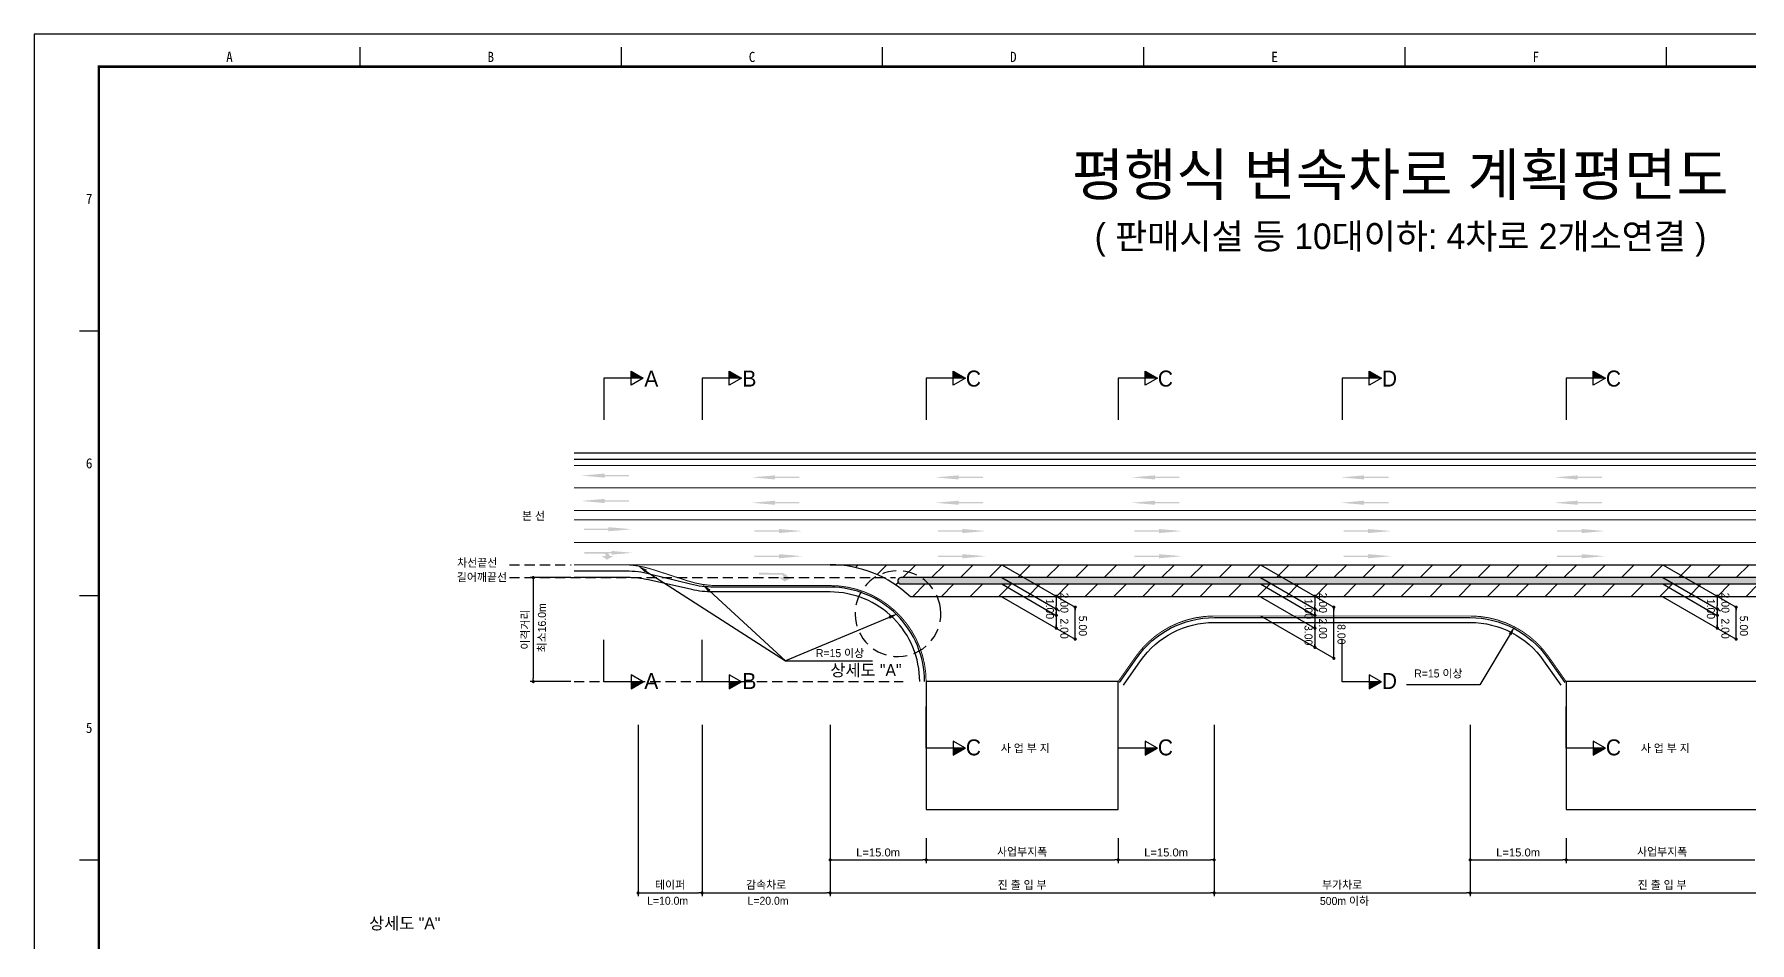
# Model space of a CAD drawing. Header units: millimetres. Extents: x 659 to 1082, y 3 to 303.
# Drawn here: x 658.7 to 926.7, y 160.7 to 302.6 of the extents above; entities that cross this region are included whole.
import ezdxf
from ezdxf.enums import TextEntityAlignment as Align

# ---------------------------------------------------------------- set-up
doc = ezdxf.new("R2010")
doc.units = ezdxf.units.MM
doc.linetypes.add('HIDDEN', pattern=[9.525, 6.35, -3.175])
for name, color, linetype in [('CC-GSTR-0004', 4, 'Continuous'), ('CM-LANE-0030', 30, 'Continuous'), ('CZ-DIMT-0002', 7, 'Continuous'), ('CZ-LIN1-0007', 7, 'Continuous'), ('CZ-LIN2-0003', 3, 'Continuous'), ('CZ-LINE-0001', 7, 'Continuous'), ('CZ-TEXT-BOX0', 7, 'Continuous'), ('TITLE', 7, 'Continuous')]:
    doc.layers.add(name, color=color, linetype=linetype)
doc.styles.add('돋움', font='')
doc.styles.add('돋음체', font='')
doc.styles.get('돋움').set_extended_font_data('Dotum')
doc.styles.get('돋음체').set_extended_font_data('DotumChe')

# ---------------------------------------------------------------- blocks, each defined once
blk = doc.blocks.new('_Dot')
at = {"color": 0, "linetype": 'ByBlock', "lineweight": -2}
blk.add_line((-0.5, 0), (-1, 0), dxfattribs=at)
at = {"color": 0, "linetype": 'ByBlock', "const_width": 0.5}
blk.add_lwpolyline([(-0.25, 0, 1), (0.25, 0, 1)], format="xyb", close=True, dxfattribs=at)

msp = doc.modelspace()

# ---------------------------------------------------------------- hatches: boundary and pattern name
at = {"layer": 'CM-LANE-0030'}
h = msp.add_hatch(dxfattribs=at)
h.set_pattern_fill('ANSI31', color=256, style=0)
h.set_pattern_definition([(45, (-802.8876, -351.3122), (-2.245064, 2.245064), [])])
h.paths.add_polyline_path([(783.02, 219.73, -0.191871), (795.57, 214.73), (930.47, 214.73, -0.191871), (943.02, 219.73)])
h.paths.add_polyline_path([(931.95, 217.73, -0.732581), (932.24, 216.82, 0.002096), (932.11, 216.73), (793.93, 216.73, 0.002096), (793.8, 216.82, -0.732581), (794.09, 217.73)], flags=16)
at = {"layer": 'CZ-LIN1-0007'}
for points in [[(747.77, 233.98), (747.77, 233.76), (751.6, 233.76), (751.6, 233.55), (747.77, 233.55), (747.77, 233.34), (744.12, 233.66)], [(774.41, 233.7), (774.41, 233.49), (778.23, 233.49), (778.23, 233.27), (774.41, 233.27), (774.41, 233.06), (770.76, 233.38)], [(803.09, 233.7), (803.09, 233.49), (806.91, 233.49), (806.91, 233.27), (803.09, 233.27), (803.09, 233.06), (799.44, 233.38)], [(833.77, 233.7), (833.77, 233.49), (837.6, 233.49), (837.6, 233.27), (833.77, 233.27), (833.77, 233.06), (830.12, 233.38)], [(866.46, 233.7), (866.46, 233.49), (870.28, 233.49), (870.28, 233.27), (866.46, 233.27), (866.46, 233.06), (862.81, 233.38)], [(899.81, 233.7), (899.81, 233.49), (903.63, 233.49), (903.63, 233.27), (899.81, 233.27), (899.81, 233.06), (896.16, 233.38)], [(747.77, 230.02), (747.77, 229.8), (751.6, 229.81), (751.6, 229.59), (747.77, 229.59), (747.77, 229.38), (744.12, 229.7)], [(774.41, 229.74), (774.41, 229.53), (778.23, 229.53), (778.23, 229.31), (774.41, 229.31), (774.41, 229.1), (770.76, 229.42)], [(803.09, 229.74), (803.09, 229.53), (806.91, 229.53), (806.91, 229.31), (803.09, 229.31), (803.09, 229.1), (799.44, 229.42)], [(833.77, 229.74), (833.77, 229.53), (837.6, 229.53), (837.6, 229.31), (833.77, 229.31), (833.77, 229.1), (830.12, 229.42)], [(866.46, 229.74), (866.46, 229.53), (870.28, 229.53), (870.28, 229.31), (866.46, 229.31), (866.46, 229.1), (862.81, 229.42)], [(899.81, 229.74), (899.81, 229.53), (903.63, 229.53), (903.63, 229.31), (899.81, 229.31), (899.81, 229.1), (896.16, 229.42)], [(748.38, 225.6), (748.38, 225.39), (744.55, 225.39), (744.55, 225.17), (748.38, 225.17), (748.38, 224.96), (752.03, 225.28)], [(775.02, 225.32), (775.02, 225.11), (771.19, 225.11), (771.19, 224.89), (775.02, 224.89), (775.02, 224.68), (778.67, 225)], [(803.7, 225.32), (803.7, 225.11), (799.87, 225.11), (799.87, 224.89), (803.7, 224.89), (803.7, 224.68), (807.35, 225)], [(834.38, 225.32), (834.38, 225.11), (830.56, 225.11), (830.56, 224.89), (834.38, 224.89), (834.38, 224.68), (838.03, 225)], [(867.07, 225.32), (867.07, 225.11), (863.24, 225.11), (863.24, 224.89), (867.07, 224.89), (867.07, 224.68), (870.72, 225)], [(900.42, 225.32), (900.42, 225.11), (896.59, 225.11), (896.59, 224.89), (900.42, 224.89), (900.42, 224.68), (904.07, 225)], [(747.74, 221.72, -0.267976), (748.64, 221.11), (749.2, 221.11), (748.16, 220.53), (747.33, 221.1), (747.94, 221.11, 0.504994), (747.67, 221.48), (744.62, 221.49), (744.62, 221.73)], [(748.87, 221.89), (748.87, 221.7), (745.44, 221.7), (745.44, 221.5), (748.87, 221.5), (748.87, 221.31), (752.14, 221.6)], [(775.02, 221.39), (775.02, 221.17), (771.19, 221.17), (771.19, 220.96), (775.02, 220.96), (775.02, 220.74), (778.67, 221.07)], [(803.7, 221.39), (803.7, 221.17), (799.87, 221.17), (799.87, 220.96), (803.7, 220.96), (803.7, 220.74), (807.35, 221.07)], [(834.38, 221.39), (834.38, 221.17), (830.56, 221.17), (830.56, 220.96), (834.38, 220.96), (834.38, 220.74), (838.03, 221.07)], [(867.07, 221.39), (867.07, 221.17), (863.24, 221.17), (863.24, 220.96), (867.07, 220.96), (867.07, 220.74), (870.72, 221.07)], [(900.42, 221.39), (900.42, 221.17), (896.59, 221.17), (896.59, 220.96), (900.42, 220.96), (900.42, 220.74), (904.07, 221.07)], [(775.46, 218.46, -0.267976), (776.49, 217.77), (777.11, 217.77), (775.94, 217.11), (775, 217.76), (775.69, 217.77, 0.504994), (775.38, 218.19), (771.92, 218.21), (771.92, 218.48)]]:
    msp.add_hatch(color=256, dxfattribs=at).paths.add_polyline_path(points)
at = {"layer": 'CZ-LIN2-0003'}
h = msp.add_hatch(dxfattribs=at)
h.set_pattern_fill('CROSS', color=256, scale=0.075, style=0)
h.set_pattern_definition([(0, (-802.88764, -351.3122), (0.47625, 0.47625), [0.238125, -0.714375]), (90, (-802.7686, -351.43127), (-0.47625, 0.47625), [0.238125, -0.714375])])
h.paths.add_polyline_path([(932.11, 216.73, -0.002096), (932.24, 216.82, 0.732581), (931.95, 217.73), (794.09, 217.73, 0.732581), (793.8, 216.82, -0.002096), (793.93, 216.73)])
at = {"layer": 'CZ-LINE-0001'}
for points in [[(751.93, 250), (751.93, 248.9), (753.83, 248.9)], [(767.26, 250), (767.26, 248.9), (769.16, 248.9)], [(802.26, 250), (802.26, 248.9), (804.16, 248.9)], [(832.26, 250), (832.26, 248.9), (834.16, 248.9)], [(867.26, 250), (867.26, 248.9), (869.16, 248.9)], [(902.26, 250), (902.26, 248.9), (904.16, 248.9)], [(753.83, 201.44), (751.93, 201.44), (751.93, 200.34)], [(769.16, 201.44), (767.26, 201.44), (767.26, 200.34)], [(869.16, 201.44), (867.26, 201.44), (867.26, 200.34)], [(804.16, 191.07), (802.26, 191.07), (802.26, 189.97)], [(834.16, 191.07), (832.26, 191.07), (832.26, 189.97)], [(904.16, 191.07), (902.26, 191.07), (902.26, 189.97)]]:
    msp.add_hatch(color=256, dxfattribs=at).paths.add_polyline_path(points)

# ---------------------------------------------------------------- linework, layer by layer
at = {"color": 0, "linetype": 'ByBlock', "lineweight": -2}
for p, q in [((818.36, 214.58), (818.36, 214.33)), ((858.77, 214.58), (858.77, 214.33)), ((921.64, 214.58), (921.64, 214.33)), ((818.36, 213.08), (818.36, 213.33)), ((818.36, 212.58), (818.36, 212.33)), ((818.36, 212.08), (818.36, 212.33)), ((821.32, 212.87), (821.32, 212.62)), ((858.77, 213.08), (858.77, 213.33)), ((858.77, 212.58), (858.77, 212.33)), ((858.77, 212.08), (858.77, 212.33)), ((861.73, 212.87), (861.73, 212.62)), ((921.64, 213.08), (921.64, 213.33)), ((921.64, 212.58), (921.64, 212.33)), ((921.64, 212.08), (921.64, 212.33)), ((924.59, 212.87), (924.59, 212.62)), ((818.36, 210.08), (818.36, 210.33)), ((858.77, 210.08), (858.77, 210.33)), ((921.64, 210.08), (921.64, 210.33)), ((821.32, 208.37), (821.32, 208.62)), ((858.77, 207.08), (858.77, 207.33)), ((924.59, 208.37), (924.59, 208.62)), ((861.73, 205.37), (861.73, 205.62))]:
    msp.add_line(p, q, dxfattribs=at)
at = {"color": 0, "linetype": 'ByBlock', "const_width": 0.25}
for points in [[(818.36, 214.7, 1), (818.36, 214.95, 1)], [(858.77, 214.7, 1), (858.77, 214.95, 1)], [(921.64, 214.7, 1), (921.64, 214.95, 1)], [(818.36, 212.7, 1), (818.36, 212.95, 1)], [(818.36, 212.95, 1), (818.36, 212.7, 1)], [(818.36, 211.95, 1), (818.36, 211.7, 1)], [(821.32, 212.99, 1), (821.32, 213.24, 1)], [(858.77, 212.95, 1), (858.77, 212.7, 1)], [(858.77, 212.7, 1), (858.77, 212.95, 1)], [(858.77, 211.95, 1), (858.77, 211.7, 1)], [(861.73, 212.99, 1), (861.73, 213.24, 1)], [(921.64, 212.95, 1), (921.64, 212.7, 1)], [(921.64, 212.7, 1), (921.64, 212.95, 1)], [(921.64, 211.95, 1), (921.64, 211.7, 1)], [(924.59, 212.99, 1), (924.59, 213.24, 1)], [(818.36, 209.95, 1), (818.36, 209.7, 1)], [(858.77, 209.95, 1), (858.77, 209.7, 1)], [(921.64, 209.95, 1), (921.64, 209.7, 1)], [(821.32, 208.24, 1), (821.32, 207.99, 1)], [(858.77, 206.95, 1), (858.77, 206.7, 1)], [(924.59, 208.24, 1), (924.59, 207.99, 1)], [(861.73, 205.24, 1), (861.73, 204.99, 1)]]:
    msp.add_lwpolyline(points, format="xyb", close=True, dxfattribs=at)
at = {"layer": 'CC-GSTR-0004'}
for p, q in [((743.02, 237.23), (1013.02, 237.23)), ((743.02, 236.23), (1013.02, 236.23))]:
    msp.add_line(p, q, dxfattribs=at)
for points in [[(797.77, 201.48, 0.414214), (783.02, 216.23), (764.86, 216.23), (764.86, 216.23, -0.061321), (761.23, 216.68), (761.23, 216.68), (754.81, 218.28), (754.81, 218.28, 0.061321), (751.17, 218.73), (743.02, 218.73)], [(797.02, 201.48, 0.414214), (783.02, 215.48), (764.68, 215.48, -0.055385), (761.39, 215.85), (754.64, 217.37, 0.055385), (751.35, 217.73), (743.02, 217.73)], [(828.22, 201.34), (830.92, 205.17, -0.245085), (843.02, 211.48), (883.02, 211.48, -0.245085), (895.11, 205.17), (897.81, 201.34)], [(828.84, 200.91), (831.54, 204.74, -0.245113), (843.02, 210.73), (883.02, 210.73, -0.245113), (894.5, 204.74), (897.2, 200.91)]]:
    msp.add_lwpolyline(points, format="xyb", dxfattribs=at)
at = {"layer": 'CM-LANE-0030', "const_width": 0.15}
for points in [[(743.02, 228.23), (1013.02, 228.23)], [(743.02, 226.73), (1013.02, 226.73)]]:
    msp.add_lwpolyline(points, dxfattribs=at)
at = {"layer": 'CM-LANE-0030'}
msp.add_lwpolyline([(930.47, 214.73), (795.57, 214.73, 0.191871), (783.02, 219.73), (943.02, 219.73, 0.191871)], format="xyb", close=True, dxfattribs=at)
at = {"layer": 'CZ-LIN1-0007', "const_width": 0.15}
for points in [[(743.02, 235.23), (1013.02, 235.23)], [(766.83, 219.73), (783.02, 219.73)]]:
    msp.add_lwpolyline(points, dxfattribs=at)
at = {"layer": 'CZ-LIN1-0007', "linetype": 'HIDDEN', "const_width": 0.15}
for points in [[(743.02, 231.73), (1013.02, 231.73)], [(743.02, 223.23), (1013.02, 223.23)], [(750.64, 219.73), (766.83, 219.73)]]:
    msp.add_lwpolyline(points, dxfattribs=at)
at = {"layer": 'CZ-LIN1-0007', "const_width": 0.15}
for points in [[(798.02, 201.48, 0.414214), (783.02, 216.48), (765.39, 216.48, -0.07872), (760.76, 217.22), (755.28, 219), (755.28, 219, 0.07872), (750.64, 219.73), (750.64, 219.73), (743.02, 219.73)], [(828.02, 201.48), (830.72, 205.32, -0.245076), (843.02, 211.73), (883.02, 211.73, -0.245076), (895.32, 205.32), (898.02, 201.48)]]:
    msp.add_lwpolyline(points, format="xyb", dxfattribs=at)
at = {"layer": 'CZ-LIN2-0003'}
msp.add_lwpolyline([(793.8, 216.82, -0.002096), (793.93, 216.73), (932.11, 216.73, -0.002096), (932.24, 216.82, 0.732581), (931.95, 217.73), (794.09, 217.73, 0.732581)], format="xyb", close=True, dxfattribs=at)
for points in [[(828.02, 201.48), (798.02, 201.48), (798.02, 181.48), (828.02, 181.48)], [(928.02, 201.48), (898.02, 201.48), (898.02, 181.48), (928.02, 181.48)]]:
    msp.add_lwpolyline(points, close=True, dxfattribs=at)
at = {"layer": 'CZ-LINE-0001'}
for p, q in [((751.93, 247.8), (751.93, 250)), ((751.93, 250), (753.83, 248.9)), ((767.26, 247.8), (767.26, 250)), ((767.26, 250), (769.16, 248.9)), ((802.26, 247.8), (802.26, 250)), ((802.26, 250), (804.16, 248.9)), ((832.26, 247.8), (832.26, 250)), ((832.26, 250), (834.16, 248.9)), ((867.26, 247.8), (867.26, 250)), ((867.26, 250), (869.16, 248.9)), ((902.26, 247.8), (902.26, 250)), ((902.26, 250), (904.16, 248.9)), ((753.83, 248.9), (747.69, 248.9)), ((747.69, 248.9), (747.69, 242.36)), ((753.83, 248.9), (751.93, 247.8)), ((769.16, 248.9), (763.02, 248.9)), ((763.02, 248.9), (763.02, 242.36)), ((769.16, 248.9), (767.26, 247.8)), ((804.16, 248.9), (798.02, 248.9)), ((798.02, 248.9), (798.02, 242.36)), ((804.16, 248.9), (802.26, 247.8)), ((834.16, 248.9), (828.02, 248.9)), ((828.02, 248.9), (828.02, 242.36)), ((834.16, 248.9), (832.26, 247.8)), ((869.16, 248.9), (863.02, 248.9)), ((863.02, 248.9), (863.02, 242.36)), ((869.16, 248.9), (867.26, 247.8)), ((904.16, 248.9), (898.02, 248.9)), ((898.02, 248.9), (898.02, 242.36)), ((904.16, 248.9), (902.26, 247.8)), ((742.52, 217.73), (736.14, 217.73)), ((736.64, 217.23), (736.64, 201.98)), ((809.87, 219.73), (821.32, 213.12)), ((809.87, 217.73), (818.86, 212.54)), ((850.28, 219.73), (861.73, 213.12)), ((850.28, 217.73), (859.27, 212.54)), ((913.14, 219.73), (924.59, 213.12)), ((913.14, 217.73), (922.14, 212.54)), ((809.87, 216.73), (818.36, 211.83)), ((809.87, 214.73), (821.32, 208.12)), ((850.28, 216.73), (858.77, 211.83)), ((850.28, 214.73), (858.77, 209.83)), ((913.14, 216.73), (921.64, 211.83)), ((913.14, 214.73), (924.59, 208.12)), ((818.36, 214.33), (818.36, 213.33)), ((818.36, 212.33), (818.36, 209.83)), ((821.32, 208.12), (821.32, 213.12)), ((858.77, 214.33), (858.77, 213.33)), ((858.77, 212.33), (858.77, 206.83)), ((861.73, 205.12), (861.73, 213.12)), ((921.64, 214.33), (921.64, 213.33)), ((921.64, 212.33), (921.64, 209.83)), ((924.59, 208.12), (924.59, 213.12)), ((850.28, 211.73), (861.73, 205.12)), ((747.69, 201.44), (747.69, 207.98)), ((763.02, 201.44), (763.02, 207.98)), ((863.02, 201.44), (863.02, 207.98)), ((776.05, 204.72), (789.66, 204.72)), ((742.52, 201.48), (736.14, 201.48)), ((753.83, 201.44), (747.69, 201.44)), ((753.83, 201.44), (751.93, 202.54)), ((751.93, 202.54), (751.93, 200.34)), ((751.93, 200.34), (753.83, 201.44)), ((769.16, 201.44), (763.02, 201.44)), ((769.16, 201.44), (767.26, 202.54)), ((767.26, 202.54), (767.26, 200.34)), ((767.26, 200.34), (769.16, 201.44)), ((869.16, 201.44), (863.02, 201.44)), ((869.16, 201.44), (867.26, 202.54)), ((867.26, 202.54), (867.26, 200.34)), ((867.26, 200.34), (869.16, 201.44)), ((798.02, 191.07), (798.02, 197.61)), ((828.02, 191.07), (828.02, 197.61)), ((898.02, 191.07), (898.02, 197.61)), ((753.02, 194.74), (753.02, 167.96)), ((763.02, 194.74), (763.02, 167.96)), ((763.02, 194.74), (763.02, 167.96)), ((783.02, 194.74), (783.02, 167.96)), ((843.02, 194.74), (843.02, 167.96)), ((883.02, 194.74), (883.02, 167.96)), ((804.16, 191.07), (798.02, 191.07)), ((804.16, 191.07), (802.26, 192.17)), ((802.26, 192.17), (802.26, 189.97)), ((802.26, 189.97), (804.16, 191.07)), ((834.16, 191.07), (828.02, 191.07)), ((834.16, 191.07), (832.26, 192.17)), ((832.26, 192.17), (832.26, 189.97)), ((832.26, 189.97), (834.16, 191.07)), ((904.16, 191.07), (898.02, 191.07)), ((904.16, 191.07), (902.26, 192.17)), ((902.26, 192.17), (902.26, 189.97)), ((902.26, 189.97), (904.16, 191.07)), ((783.02, 177.02), (783.02, 167.96)), ((783.02, 177.02), (783.02, 173.14)), ((798.02, 177.02), (798.02, 173.14)), ((798.02, 177.02), (798.02, 173.14)), ((828.02, 177.02), (828.02, 173.14)), ((828.02, 177.02), (828.02, 173.14)), ((843.02, 177.02), (843.02, 167.96)), ((843.02, 177.02), (843.02, 173.14)), ((883.02, 177.02), (883.02, 167.96)), ((883.02, 177.02), (883.02, 173.14)), ((898.02, 177.02), (898.02, 173.14)), ((898.02, 177.02), (898.02, 173.14)), ((783.52, 173.64), (797.52, 173.64)), ((798.52, 173.64), (827.52, 173.64)), ((828.52, 173.64), (842.52, 173.64)), ((883.52, 173.64), (897.52, 173.64)), ((898.52, 173.64), (927.52, 173.64)), ((753.52, 168.46), (762.52, 168.46)), ((763.52, 168.46), (782.52, 168.46)), ((783.52, 168.46), (842.52, 168.46)), ((843.52, 168.46), (882.52, 168.46)), ((883.52, 168.46), (942.52, 168.46))]:
    msp.add_line(p, q, dxfattribs=at)
at = {"layer": 'CZ-LINE-0001', "linetype": 'HIDDEN', "ltscale": 0.25}
for p, q in [((732.91, 219.73), (742.57, 219.73)), ((732.91, 217.73), (793.23, 217.73)), ((743.02, 201.48), (794.45, 201.48))]:
    msp.add_line(p, q, dxfattribs=at)
at = {"layer": 'CZ-LINE-0001', "linetype": 'HIDDEN', "ltscale": 0.35}
msp.add_line((800.28, 212.88), (800.28, 212.88), dxfattribs=at)
at = {"layer": 'CZ-LINE-0001'}
for points in [[(754.25, 218.74), (776.05, 204.72)], [(764.15, 215.65), (776.05, 204.72)], [(792.24, 211.51), (776.05, 204.72)], [(889.26, 208.87), (884.55, 200.98), (873.07, 200.98)]]:
    msp.add_lwpolyline(points, dxfattribs=at)
at = {"layer": 'CZ-LINE-0001', "linetype": 'HIDDEN', "ltscale": 0.35}
msp.add_arc((793.62, 212.09), 6.7, 6.7667, 6.749, dxfattribs=at)
at = {"layer": 'CZ-LINE-0001'}
for points in [[(754.12, 218.53), (752.99, 219.55), (754.39, 218.95)], [(763.98, 215.47), (763.05, 216.67), (764.32, 215.84)], [(792.14, 211.74), (793.62, 212.09), (792.34, 211.28)], [(889.05, 209), (890.03, 210.16), (889.48, 208.74)]]:
    msp.add_solid(points, dxfattribs=at)
at = {"layer": 'TITLE', "color": 7, "linetype": 'Continuous'}
for p, q in [((709.58, 297.56), (709.58, 300.58)), ((750.41, 297.56), (750.41, 300.58)), ((791.23, 297.56), (791.23, 300.58)), ((832.06, 297.56), (832.06, 300.58)), ((872.88, 297.56), (872.88, 300.58)), ((913.71, 297.56), (913.71, 300.58)), ((668.76, 256.23), (665.74, 256.23)), ((668.76, 214.9), (665.74, 214.9)), ((668.76, 173.57), (665.74, 173.57))]:
    msp.add_line(p, q, dxfattribs=at)
at = {"layer": 'TITLE'}
msp.add_lwpolyline([(658.68, 3.22), (1082.04, 3.22), (1082.04, 302.6), (658.68, 302.6)], close=True, dxfattribs=at)
at = {"layer": 'TITLE', "linetype": 'Continuous', "const_width": 0.403}
msp.add_lwpolyline([(668.76, 8.26), (668.76, 297.56), (1077.01, 297.56), (1077.01, 8.26)], close=True, dxfattribs=at)

# ---------------------------------------------------------------- block references
at = {"layer": 'CZ-LINE-0001', "xscale": 0.5, "yscale": 0.5, "zscale": 0.5}
for p, rotation in [((736.64, 217.73), 90), ((736.64, 201.48), 270), ((783.02, 173.64), 180), ((798.02, 173.64), 180), ((828.02, 173.64), 180), ((883.02, 173.64), 180), ((898.02, 173.64), 180), ((753.02, 168.46), 180), ((763.02, 168.46), 180), ((783.02, 168.46), 180), ((843.02, 168.46), 180), ((883.02, 168.46), 180)]:
    msp.add_blockref('_Dot', p, dxfattribs=dict(at, rotation=rotation))
for p in [(798.02, 173.64), (828.02, 173.64), (843.02, 173.64), (898.02, 173.64), (763.02, 168.46), (783.02, 168.46), (843.02, 168.46), (883.02, 168.46)]:
    msp.add_blockref('_Dot', p, dxfattribs=at)

# ---------------------------------------------------------------- texts
at = {"layer": 'CZ-DIMT-0002', "style": '돋움'}
for s, height, p in [('A', 2.5, (755.08, 248.82)), ('B', 2.5, (770.41, 248.82)), ('C', 2.5, (805.41, 248.82)), ('C', 2.5, (835.41, 248.82)), ('D', 2.5, (870.41, 248.82)), ('C', 2.5, (905.41, 248.82)), ('본 선', 1.25, (736.68, 227.36)), ('차선끝선', 1.25, (727.88, 220.05)), ('길어깨끝선', 1.25, (728.62, 217.79)), ('R=15 이상', 1.25, (784.57, 205.93)), ('상세도 "A"', 1.875, (788.62, 203.27)), ('A', 2.5, (755.08, 201.57)), ('B', 2.5, (770.41, 201.57)), ('D', 2.5, (870.41, 201.57)), ('R=15 이상', 1.25, (878.06, 202.75)), ('C', 2.5, (805.41, 191.2)), ('사 업 부 지', 1.25, (813.51, 191.07)), ('C', 2.5, (835.41, 191.2)), ('C', 2.5, (905.41, 191.2)), ('사 업 부 지', 1.25, (913.51, 191.07)), ('L=10.0m', 1.25, (757.63, 167.24)), ('L=20.0m', 1.25, (773.32, 167.24)), ('500m 이하', 1.25, (863.39, 167.21))]:
    msp.add_text(s, height=height, dxfattribs=at).set_placement(p, align=Align.MIDDLE_CENTER)
msp.add_text('최소16.0m', height=1.25, rotation=90, dxfattribs=at).set_placement((738.62, 206.04))
at = {"layer": 'CZ-DIMT-0002', "char_height": 1.25, "attachment_point": 5, "rotation": 270, "style": '돋움'}
for s, insert in [('\\A1;2.00', (819.61, 213.79)), ('\\A1;2.00', (860.02, 213.79)), ('\\A1;2.00', (922.89, 213.79)), ('1.00', (817.35, 212.83)), ('1.00', (857.76, 212.83)), ('1.00', (920.62, 212.83)), ('2.00', (819.61, 209.76)), ('5.00', (822.5, 210.18)), ('3.00', (857.76, 208.73)), ('2.00', (860.02, 209.76)), ('8.00', (862.91, 208.87)), ('2.00', (922.89, 209.76)), ('5.00', (925.78, 210.18))]:
    msp.add_mtext(s, dxfattribs=dict(at, insert=insert))
at = {"layer": 'CZ-LINE-0001', "insert": (735.44, 209.61), "char_height": 1.25, "attachment_point": 5, "rotation": 90, "style": '돋움'}
msp.add_mtext('\\A1;이격거리', dxfattribs=at)
at = {"layer": 'CZ-LINE-0001', "char_height": 1.25, "attachment_point": 5, "style": '돋움'}
for s, insert in [('\\A1;{\\fArial|b0|i0|c0|p32;L=15.0m}', (790.52, 174.78)), ('\\A1;사업부지폭', (813.02, 174.83)), ('\\A1;{\\fArial|b0|i0|c0|p32;L=15.0m}', (835.52, 174.78)), ('\\A1;{\\fArial|b0|i0|c0|p32;L=15.0m}', (890.52, 174.78)), ('\\A1;사업부지폭', (913.02, 174.83)), ('\\A1;테이퍼', (758.02, 169.66)), ('\\A1;감속차로', (773.02, 169.66)), ('\\A1;진 출 입 부', (813.02, 169.66)), ('\\A1;부가차로', (863.02, 169.66)), ('\\A1;진 출 입 부', (913.02, 169.66))]:
    msp.add_mtext(s, dxfattribs=dict(at, insert=insert))
at = {"layer": 'CZ-TEXT-BOX0', "style": '돋움'}
msp.add_text('상세도 "A"', height=1.875, dxfattribs=at).set_placement((716.56, 163.72), align=Align.MIDDLE_CENTER)
at = {"layer": 'TITLE', "color": 3, "linetype": 'Continuous', "style": '돋음체'}
for s, p in [('A', (689.17, 299.07)), ('B', (730, 299.07)), ('C', (770.82, 299.07)), ('D', (811.65, 299.07)), ('E', (852.47, 299.07)), ('F', (893.29, 299.07)), ('7', (667.25, 276.9)), ('6', (667.25, 235.57)), ('5', (667.25, 194.24))]:
    msp.add_text(s, height=1.59, dxfattribs=at).set_placement(p, align=Align.MIDDLE)
at = {"layer": 'TITLE', "style": '돋움'}
for s, height, p in [('평행식 변속차로 계획평면도', 6.5, (872.1, 280.68)), ('( 판매시설 등 10대이하: 4차로 2개소연결 )', 4, (872.14, 271.05))]:
    msp.add_text(s, height=height, dxfattribs=at).set_placement(p, align=Align.MIDDLE_CENTER)

doc.saveas('drawing.dxf')
